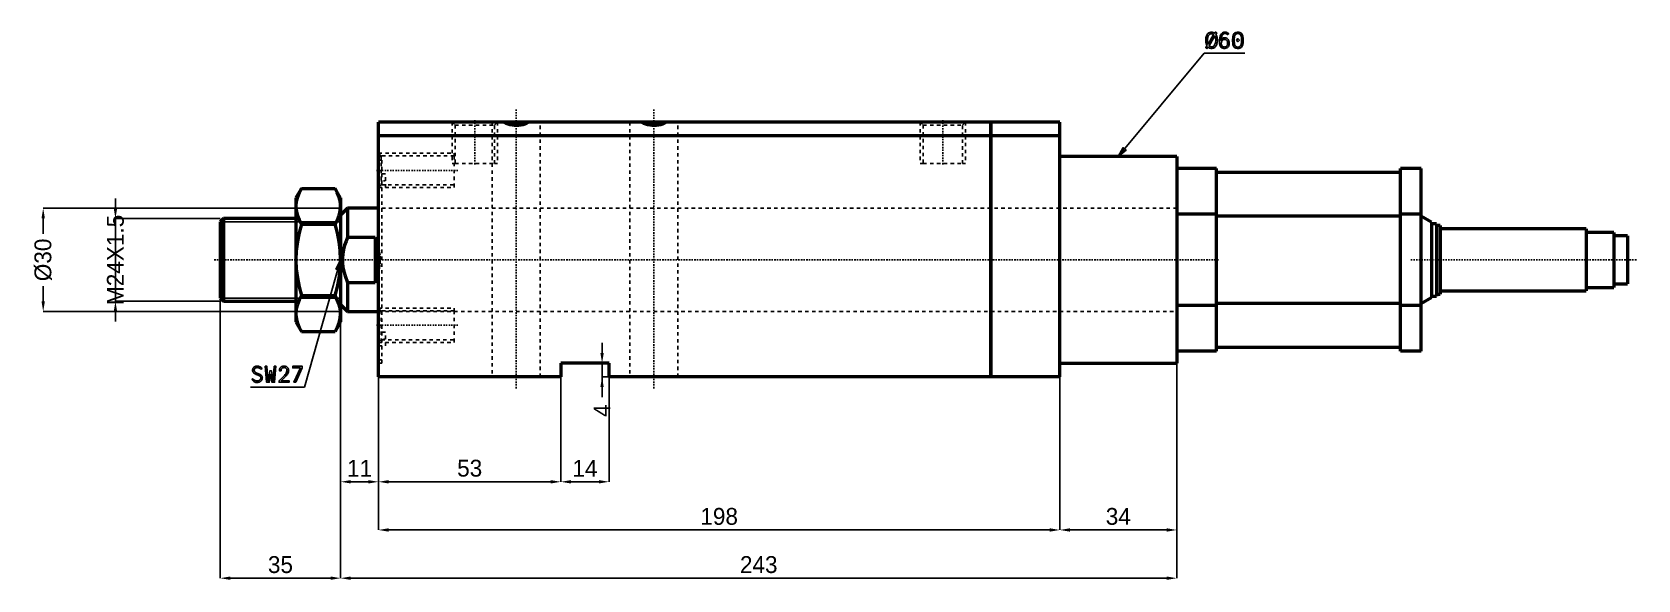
# Model space of a CAD drawing. Header units: millimetres. Extents: x -88 to 616, y -548 to 65.
# Drawn here: x 149.1 to 615.8, y -93.6 to 65.5 of the extents above; entities that cross this region are included whole.
import ezdxf

# ---------------------------------------------------------------- set-up
doc = ezdxf.new("R2010")
doc.units = ezdxf.units.MM
doc.linetypes.add('Center', pattern=[1.5, 0.45, -0.5, 0.05, -0.5])
doc.linetypes.add('Dashed', pattern=[2, 1, -1])
for name, color, linetype, lineweight in [('2d ConnectionPoints', 7, 'Continuous', 50), ('AM_0', 7, 'Continuous', 50), ('AM_5', 3, 'Continuous', 25), ('AM_7', 7, 'Center', 25), ('AM_9', 6, 'Dashed', 25)]:
    doc.layers.add(name, color=color, linetype=linetype, lineweight=lineweight)
doc.dimstyles.new('ISO-25', dxfattribs={"dimtxt": 2.5, "dimasz": 2.5, "dimexe": 1.25, "dimexo": 0.625, "dimtad": 1, "dimtxsty": 'Standard', "dimcen": 2.5, "dimadec": 0, "dimazin": 0, "dimtfac": 1, "dimtmove": 0, "dimatfit": 3, "dimfxl": 0, "dimarcsym": 0})

# ---------------------------------------------------------------- blocks, each defined once
blk = doc.blocks.new('1_JELS_A_70_EX_LA_50_100__L1rod_0_in_JELS_A_70_EX_LA_50_100__L1_2')
at = {"layer": 'AM_0'}
for p, q in [((243.5, 26.56), (232, 26.56)), ((243.5, -26.56), (243.5, 26.56)), ((297, 25.4), (243.5, 25.4)), ((297, -26.56), (297, 26.56)), ((303, 26.56), (297, 26.56)), ((303, -26.56), (303, 26.56)), ((-22.39, 20.78), (-24, 18)), ((-22.39, 20.78), (-12.61, 20.78)), ((-11, 18), (-12.61, 20.78)), ((-24, 18), (-24, -18)), ((-11, 18), (-11, -18)), ((-9, 15), (-11, 13)), ((0, 15), (-9, 15)), ((-9, 15), (-9, 6.54)), ((-45.08, 12), (-46, 11.08)), ((-46, 11.08), (-46, -11.08)), ((-24, 12), (-45.08, 12)), ((-45.08, 12), (-45.08, -12)), ((-22.39, 10.39), (-12.61, 10.39)), ((243.5, 13.28), (232, 13.28)), ((297, 12.7), (243.5, 12.7)), ((303, 13.28), (297, 13.28)), ((306, 10.97), (303, 12.7)), ((306, 10.97), (306, -10.97)), ((307.5, 10.5), (306, 10.5)), ((307.5, 10.5), (307.5, -10.5)), ((308.5, 10), (307.5, 10)), ((308.5, 10), (308.5, -10)), ((-1, 6.54), (-9, 6.54)), ((-1, 6.54), (-1, -6.54)), ((351, 9), (308.5, 9)), ((351, 9), (351, -9)), ((359, 8), (351, 8)), ((359, 8), (359, -8)), ((363, 7), (359, 7)), ((363, 7), (363, -7)), ((-9, -6.54), (-1, -6.54)), ((-9, -6.54), (-9, -15)), ((308.5, -9), (351, -9)), ((351, -8), (359, -8)), ((359, -7), (363, -7)), ((-46, -11.08), (-45.08, -12)), ((-45.08, -12), (-24, -12)), ((-22.39, -10.39), (-12.61, -10.39)), ((-11, -13), (-9, -15)), ((243.5, -13.28), (232, -13.28)), ((297, -12.7), (243.5, -12.7)), ((303, -13.28), (297, -13.28)), ((303, -12.7), (306, -10.97)), ((306, -10.5), (307.5, -10.5)), ((307.5, -10), (308.5, -10)), ((-24, -18), (-22.39, -20.78)), ((-12.61, -20.78), (-11, -18)), ((-9, -15), (0, -15)), ((-22.39, -20.78), (-12.61, -20.78)), ((243.5, -26.56), (232, -26.56)), ((297, -25.4), (243.5, -25.4)), ((303, -26.56), (297, -26.56))]:
    blk.add_line(p, q, dxfattribs=at)
for points in [[(-22.39, 20.78), (-23.05, 19.52), (-23.56, 18.24), (-23.89, 16.92), (-24, 15.59)], [(-11, 15.59), (-11.01, 15.96), (-11.16, 17.17), (-11.49, 18.38), (-11.98, 19.59), (-12.61, 20.78)], [(-24, 15.59), (-23.99, 15.22), (-23.84, 14.01), (-23.51, 12.8), (-23.02, 11.59), (-22.39, 10.39)], [(-12.61, 10.39), (-11.95, 11.66), (-11.44, 12.94), (-11.11, 14.26), (-11, 15.59)], [(-22.39, 10.39), (-23.05, 7.86), (-23.56, 5.3), (-23.89, 2.66), (-24, 0)], [(-11, 0), (-11, 0.12), (-11.12, 2.7), (-11.43, 5.26), (-11.94, 7.84), (-12.61, 10.39)], [(-9, 6.54), (-9.44, 5.45), (-9.85, 4.25), (-10.17, 3.02), (-10.39, 1.74), (-10.49, 0.45), (-10.47, -0.82), (-10.34, -2.08), (-10.09, -3.36), (-9.73, -4.63), (-9, -6.54)], [(0, 3.84), (-0.39, 5.09), (-0.89, 6.3), (-1, 6.54)], [(-24, 0), (-24, -0.12), (-23.88, -2.7), (-23.57, -5.26), (-23.06, -7.84), (-22.39, -10.39)], [(-12.61, -10.39), (-11.95, -7.86), (-11.44, -5.3), (-11.11, -2.66), (-11, 0)], [(-1, -6.54), (-0.48, -5.34), (-0.07, -4.09), (0, -3.84)], [(-22.39, -10.39), (-23.05, -11.66), (-23.56, -12.94), (-23.89, -14.26), (-24, -15.59)], [(-11, -15.59), (-11.01, -15.22), (-11.16, -14.01), (-11.49, -12.8), (-11.98, -11.59), (-12.61, -10.39)], [(-24, -15.59), (-23.99, -15.96), (-23.84, -17.17), (-23.51, -18.38), (-23.02, -19.59), (-22.39, -20.78)], [(-12.61, -20.78), (-11.95, -19.52), (-11.44, -18.24), (-11.11, -16.92), (-11, -15.59)]]:
    blk.add_lwpolyline(points, dxfattribs=at)
at = {"layer": 'AM_5'}
for p, q in [((-46, 11.08), (-11, 11.08)), ((-11, 12), (-11, 11.08)), ((-46, -11.08), (-11, -11.08)), ((-11, -12), (-11, -11.08))]:
    blk.add_line(p, q, dxfattribs=at)
at = {"layer": 'AM_7'}
for p, q in [((-47.75, 0), (244.15, 0)), ((300, 0), (366, 0))]:
    blk.add_line(p, q, dxfattribs=at)
at = {"layer": 'AM_9'}
for p, q in [((232, 15), (0, 15)), ((0, -15), (232, -15))]:
    blk.add_line(p, q, dxfattribs=at)
blk.add_lwpolyline([(0, -3.84), (0.28, -2.56), (0.45, -1.26), (0.5, 0.04), (0.44, 1.35), (0.26, 2.65), (0, 3.84)], dxfattribs=at)
blk = doc.blocks.new('2_JELS_A_70_EX_LA_50_100__L1body_0_in_JELS_A_70_EX_LA_50_100__L1_2')
at = {"layer": 'AM_0'}
for p, q in [((0, -34), (0, 40)), ((178, 40), (0, 40)), ((178, -34), (178, 40)), ((178.05, -34), (178.05, 40)), ((198, 40), (178.05, 40)), ((198, -34), (198, 40)), ((198, 36), (0, 36)), ((232, 30), (198, 30)), ((232, 30), (232, -30)), ((67, -30), (53, -30)), ((53, -30), (53, -34)), ((67, -34), (67, -30)), ((178.05, -30), (178, -30)), ((198, -30), (232, -30)), ((53, -34), (0, -34)), ((178, -34), (67, -34)), ((198, -34), (178.05, -34))]:
    blk.add_line(p, q, dxfattribs=at)
for points in [[(43.61, 40), (43.07, 39.71), (42.51, 39.47), (41.93, 39.27), (41.34, 39.13), (40.73, 39.04), (40.12, 39), (39.51, 39.02), (38.91, 39.09), (38.31, 39.21), (37.72, 39.38), (37.15, 39.61), (36.61, 39.88), (36.39, 40)], [(83.61, 40), (83.07, 39.71), (82.51, 39.47), (81.93, 39.27), (81.34, 39.13), (80.73, 39.04), (80.12, 39), (79.51, 39.02), (78.91, 39.09), (78.31, 39.21), (77.72, 39.38), (77.15, 39.61), (76.61, 39.88), (76.39, 40)]]:
    blk.add_lwpolyline(points, dxfattribs=at)
at = {"layer": 'AM_5', "linetype": 'Dashed'}
for p, q in [((21.42, 40), (21.42, 28)), ((34.58, 40), (34.58, 28)), ((157.42, 40), (157.42, 28)), ((170.58, 40), (170.58, 28)), ((0, 31), (22, 31)), ((22.28, 28), (21.42, 28)), ((22, 30.19), (22, 31)), ((33.72, 28), (34.58, 28)), ((158.28, 28), (157.42, 28)), ((169.72, 28), (170.58, 28)), ((0, 21), (22, 21)), ((22, 21.81), (22, 21)), ((0, -14), (22, -14)), ((22, -14.81), (22, -14)), ((22, -23.19), (22, -24)), ((0, -24), (22, -24))]:
    blk.add_line(p, q, dxfattribs=at)
at = {"layer": 'AM_7'}
for p, q in [((40, 43.7), (40, -37.7)), ((80, 43.7), (80, -37.7)), ((28, 40.6), (28, 27.4)), ((164, 40.6), (164, 27.4)), ((23.1, 26), (-1.1, 26)), ((-0.1, 23), (2.1, 23)), ((23.1, -19), (-1.1, -19)), ((-0.1, -23), (2.1, -23))]:
    blk.add_line(p, q, dxfattribs=at)
at = {"layer": 'AM_9'}
for p, q in [((21.42, 40), (22.28, 39.14)), ((22.28, 39.14), (22.28, 28)), ((22.28, 39.14), (33.72, 39.14)), ((33, 40), (33, -34)), ((33.72, 39.14), (34.58, 40)), ((33.72, 28), (33.72, 39.14)), ((47, -34), (47, 40)), ((73, 40), (73, -34)), ((87, -34), (87, 40)), ((157.42, 40), (158.28, 39.14)), ((158.28, 39.14), (158.28, 28)), ((158.28, 39.14), (169.72, 39.14)), ((169.72, 39.14), (170.58, 40)), ((169.72, 28), (169.72, 39.14)), ((0.81, 30.19), (0, 31)), ((1, 30), (0, 30)), ((1, 29), (0, 29)), ((22, 30.19), (0.81, 30.19)), ((0.81, 30.19), (0.81, 21.81)), ((1, -30), (1, 30)), ((22, 30.19), (22, 21.81)), ((22.28, 28), (33.72, 28)), ((158.28, 28), (169.72, 28)), ((2, 25), (0, 25)), ((2, 21), (2, 25)), ((0, 21), (0.81, 21.81)), ((0, 21), (2, 21)), ((0.81, 21.81), (22, 21.81)), ((232, 15), (0, 15)), ((0.81, -14.81), (0, -14)), ((0, -15), (232, -15)), ((22, -14.81), (0.81, -14.81)), ((0.81, -14.81), (0.81, -23.19)), ((22, -14.81), (22, -23.19)), ((2, -21), (0, -21)), ((0, -24), (0.81, -23.19)), ((0.81, -23.19), (22, -23.19)), ((2, -25), (2, -21)), ((0, -25), (2, -25)), ((0, -29), (1, -29)), ((0, -30), (1, -30))]:
    blk.add_line(p, q, dxfattribs=at)
blk = doc.blocks.new('*D37')
at = {"layer": 'AM_5', "color": 0, "lineweight": -2}
for p, q in [((302.77, -34.69), (302.77, -65.14)), ((316.77, -34.69), (316.77, -65.14)), ((305.71, -65.14), (313.83, -65.14))]:
    blk.add_line(p, q, dxfattribs=at)
at = {"layer": 'AM_5', "color": 0}
for points in [[(305.71, -64.65), (305.71, -65.63), (302.77, -65.14)], [(313.83, -65.63), (313.83, -64.65), (316.77, -65.14)]]:
    blk.add_solid(points, dxfattribs=at)
at = {"layer": 'Defpoints', "color": 0}
for p in [(302.77, -34.69), (316.77, -34.69), (316.77, -65.14)]:
    blk.add_point(p, dxfattribs=at)
at = {"layer": 'AM_5', "color": 0, "insert": (309.77, -61.22), "char_height": 4.9, "attachment_point": 5}
blk.add_mtext('14', dxfattribs=at)
blk = doc.blocks.new('*D38')
at = {"layer": 'AM_5', "color": 0, "lineweight": -2}
for p, q in [((249.77, -0.69), (249.77, -79.14)), ((447.77, -0.69), (447.77, -79.14)), ((444.83, -79.14), (252.71, -79.14))]:
    blk.add_line(p, q, dxfattribs=at)
at = {"layer": 'AM_5', "color": 0}
for points in [[(252.71, -78.65), (252.71, -79.63), (249.77, -79.14)], [(444.83, -79.63), (444.83, -78.65), (447.77, -79.14)]]:
    blk.add_solid(points, dxfattribs=at)
at = {"layer": 'Defpoints', "color": 0}
for p in [(249.77, -0.69), (447.77, -0.69), (249.77, -79.14)]:
    blk.add_point(p, dxfattribs=at)
at = {"layer": 'AM_5', "color": 0, "insert": (348.77, -75.22), "char_height": 4.9, "attachment_point": 5}
blk.add_mtext('198', dxfattribs=at)
blk = doc.blocks.new('*D39')
at = {"layer": 'AM_5', "color": 0, "lineweight": -2}
for p, q in [((447.77, -0.69), (447.77, -79.14)), ((481.77, -0.69), (481.77, -79.14)), ((450.71, -79.14), (478.83, -79.14))]:
    blk.add_line(p, q, dxfattribs=at)
at = {"layer": 'AM_5', "color": 0}
for points in [[(450.71, -78.65), (450.71, -79.63), (447.77, -79.14)], [(478.83, -79.63), (478.83, -78.65), (481.77, -79.14)]]:
    blk.add_solid(points, dxfattribs=at)
at = {"layer": 'Defpoints', "color": 0}
for p in [(447.77, -0.69), (481.77, -0.69), (481.77, -79.14)]:
    blk.add_point(p, dxfattribs=at)
at = {"layer": 'AM_5', "color": 0, "insert": (464.77, -75.22), "char_height": 4.9, "attachment_point": 5}
blk.add_mtext('34', dxfattribs=at)
blk = doc.blocks.new('*D40')
at = {"layer": 'AM_5', "color": 0, "lineweight": -2}
for p, q in [((314.74, -27.75), (314.74, -24.81)), ((316.77, -30.69), (314.74, -30.69)), ((314.74, -30.69), (314.74, -34.69)), ((316.77, -34.69), (314.74, -34.69)), ((314.74, -34.69), (314.74, -40.57))]:
    blk.add_line(p, q, dxfattribs=at)
at = {"layer": 'AM_5', "color": 0}
for points in [[(314.25, -27.75), (315.23, -27.75), (314.74, -30.69)], [(315.23, -37.63), (314.25, -37.63), (314.74, -34.69)]]:
    blk.add_solid(points, dxfattribs=at)
at = {"layer": 'Defpoints', "color": 0}
for p in [(316.77, -30.69), (314.74, -34.69), (316.77, -34.69)]:
    blk.add_point(p, dxfattribs=at)
at = {"layer": 'AM_5', "color": 0, "insert": (314.74, -44.49), "char_height": 4.9, "attachment_point": 5, "rotation": 90}
blk.add_mtext('4', dxfattribs=at)
blk = doc.blocks.new('*D41')
at = {"layer": 'AM_5', "color": 0, "lineweight": -2}
for p, q in [((249.77, -0.69), (249.77, -65.14)), ((302.77, -34.69), (302.77, -65.14)), ((252.71, -65.14), (299.83, -65.14))]:
    blk.add_line(p, q, dxfattribs=at)
at = {"layer": 'AM_5', "color": 0}
for points in [[(252.71, -64.65), (252.71, -65.63), (249.77, -65.14)], [(299.83, -65.63), (299.83, -64.65), (302.77, -65.14)]]:
    blk.add_solid(points, dxfattribs=at)
at = {"layer": 'Defpoints', "color": 0}
for p in [(249.77, -0.69), (302.77, -34.69), (302.77, -65.14)]:
    blk.add_point(p, dxfattribs=at)
at = {"layer": 'AM_5', "color": 0, "insert": (276.27, -61.22), "char_height": 4.9, "attachment_point": 5}
blk.add_mtext('53', dxfattribs=at)
blk = doc.blocks.new('*D42')
at = {"layer": 'AM_5', "color": 0, "lineweight": -2}
for p, q in [((238.77, -0.69), (238.77, -65.14)), ((249.77, -34.69), (249.77, -65.14)), ((241.71, -65.14), (246.83, -65.14))]:
    blk.add_line(p, q, dxfattribs=at)
at = {"layer": 'AM_5', "color": 0}
for points in [[(241.71, -64.65), (241.71, -65.63), (238.77, -65.14)], [(246.83, -65.63), (246.83, -64.65), (249.77, -65.14)]]:
    blk.add_solid(points, dxfattribs=at)
at = {"layer": 'Defpoints', "color": 0}
for p in [(238.77, -0.69), (249.77, -34.69), (249.77, -65.14)]:
    blk.add_point(p, dxfattribs=at)
at = {"layer": 'AM_5', "color": 0, "insert": (244.27, -61.22), "char_height": 4.9, "attachment_point": 5}
blk.add_mtext('11', dxfattribs=at)
blk = doc.blocks.new('*D43')
at = {"layer": 'AM_5', "color": 0, "lineweight": -2}
for p, q in [((238.77, -0.69), (238.77, -93.14)), ((203.77, -12.69), (203.77, -93.14)), ((206.71, -93.14), (235.83, -93.14))]:
    blk.add_line(p, q, dxfattribs=at)
at = {"layer": 'AM_5', "color": 0}
for points in [[(206.71, -92.65), (206.71, -93.63), (203.77, -93.14)], [(235.83, -93.63), (235.83, -92.65), (238.77, -93.14)]]:
    blk.add_solid(points, dxfattribs=at)
at = {"layer": 'Defpoints', "color": 0}
for p in [(238.77, -0.69), (203.77, -12.69), (238.77, -93.14)]:
    blk.add_point(p, dxfattribs=at)
at = {"layer": 'AM_5', "color": 0, "insert": (221.27, -89.22), "char_height": 4.9, "attachment_point": 5}
blk.add_mtext('35', dxfattribs=at)
blk = doc.blocks.new('*D44')
at = {"layer": 'AM_5', "color": 0, "lineweight": -2}
for p, q in [((238.77, -0.69), (238.77, -93.14)), ((481.77, -0.69), (481.77, -93.14)), ((241.71, -93.14), (478.83, -93.14))]:
    blk.add_line(p, q, dxfattribs=at)
at = {"layer": 'AM_5', "color": 0}
for points in [[(241.71, -92.65), (241.71, -93.63), (238.77, -93.14)], [(478.83, -93.63), (478.83, -92.65), (481.77, -93.14)]]:
    blk.add_solid(points, dxfattribs=at)
at = {"layer": 'Defpoints', "color": 0}
for p in [(238.77, -0.69), (481.77, -0.69), (481.77, -93.14)]:
    blk.add_point(p, dxfattribs=at)
at = {"layer": 'AM_5', "color": 0, "insert": (360.27, -89.22), "char_height": 4.9, "attachment_point": 5}
blk.add_mtext('243', dxfattribs=at)
blk = doc.blocks.new('*D45')
at = {"layer": 'AM_5', "color": 0, "lineweight": -2}
for p, q in [((173.32, 14.25), (173.32, 17.19)), ((203.77, 11.31), (173.32, 11.31)), ((173.32, 11.31), (173.32, -12.69)), ((203.77, -12.69), (173.32, -12.69)), ((173.32, -15.63), (173.32, -18.57))]:
    blk.add_line(p, q, dxfattribs=at)
at = {"layer": 'AM_5', "color": 0}
for points in [[(172.83, 14.25), (173.81, 14.25), (173.32, 11.31)], [(173.81, -15.63), (172.83, -15.63), (173.32, -12.69)]]:
    blk.add_solid(points, dxfattribs=at)
at = {"layer": 'Defpoints', "color": 0}
for p in [(203.77, 11.31), (173.32, -12.69), (203.77, -12.69)]:
    blk.add_point(p, dxfattribs=at)
at = {"layer": 'AM_5', "color": 0, "insert": (173.32, -0.69), "char_height": 4.9, "attachment_point": 5, "rotation": 90}
blk.add_mtext('M24X1.5', dxfattribs=at)
blk = doc.blocks.new('*D46')
at = {"layer": 'AM_5', "color": 0, "lineweight": -2}
for p, q in [((238.77, 14.31), (152.32, 14.31)), ((152.32, 11.37), (152.32, 6.91)), ((152.32, -12.75), (152.32, -8.28)), ((238.77, -15.69), (152.32, -15.69))]:
    blk.add_line(p, q, dxfattribs=at)
at = {"layer": 'AM_5', "color": 0}
for points in [[(152.81, 11.37), (151.83, 11.37), (152.32, 14.31)], [(151.83, -12.75), (152.81, -12.75), (152.32, -15.69)]]:
    blk.add_solid(points, dxfattribs=at)
at = {"layer": 'Defpoints', "color": 0}
for p in [(238.77, 14.31), (152.32, -15.69), (238.77, -15.69)]:
    blk.add_point(p, dxfattribs=at)
at = {"layer": 'AM_5', "color": 0, "insert": (152.32, -0.69), "char_height": 4.9, "attachment_point": 5, "rotation": 90}
blk.add_mtext('Ø30', dxfattribs=at)

msp = doc.modelspace()

# ---------------------------------------------------------------- linework, layer by layer
at = {"layer": '2d ConnectionPoints'}
msp.add_point((249.768, -0.686), dxfattribs=at)
at = {"layer": 'AM_5'}
for p, q in [((489.768, 59.314), (464.768, 29.314)), ((501.528, 59.314), (489.768, 59.314)), ((228.268, -37.686), (238.768, -0.686)), ((212.588, -37.686), (228.268, -37.686))]:
    msp.add_line(p, q, dxfattribs=at)
for points in [[(490.526, 61.542), (490.526, 61.542), (490.46, 61.674), (490.373, 61.885), (490.373, 61.885), (490.302, 62.112), (490.264, 62.272), (490.264, 62.272), (490.232, 62.438), (490.198, 62.693), (490.198, 62.693), (490.18, 62.957), (490.176, 63.137), (490.176, 63.137), (490.184, 63.409), (490.226, 63.792), (490.226, 63.792), (490.304, 64.143), (490.377, 64.36), (490.377, 64.36), (490.464, 64.561), (490.622, 64.827), (490.622, 64.827), (490.813, 65.05), (490.958, 65.176), (490.958, 65.176), (491.116, 65.28), (491.376, 65.393), (491.376, 65.393), (491.662, 65.454), (491.867, 65.465), (491.867, 65.465), (492.077, 65.453), (492.37, 65.389), (492.37, 65.389), (492.637, 65.27), (492.8, 65.16), (492.976, 65.469), (493.396, 65.227), (493.144, 64.787), (493.144, 64.787), (493.223, 64.66), (493.326, 64.452), (493.326, 64.452), (493.411, 64.223), (493.458, 64.059), (493.458, 64.059), (493.497, 63.887), (493.538, 63.616), (493.538, 63.616), (493.561, 63.33), (493.565, 63.131), (493.565, 63.131), (493.557, 62.868), (493.518, 62.492), (493.518, 62.492), (493.446, 62.138), (493.379, 61.914), (493.379, 61.914), (493.296, 61.704), (493.144, 61.422), (493.144, 61.422), (492.956, 61.179), (492.812, 61.04), (492.812, 61.04), (492.652, 60.922), (492.387, 60.795), (492.387, 60.795), (492.09, 60.726), (491.874, 60.713), (491.874, 60.713), (491.634, 60.73), (491.305, 60.817), (491.305, 60.817), (491.011, 60.978), (490.835, 61.127), (490.584, 60.694), (490.176, 60.924), (490.526, 61.542)], [(495.615, 60.745), (495.615, 60.745), (495.4, 60.755), (495.112, 60.808), (495.112, 60.808), (494.869, 60.905), (494.731, 60.995), (494.731, 60.995), (494.611, 61.103), (494.46, 61.291), (494.46, 61.291), (494.345, 61.512), (494.287, 61.677), (494.287, 61.677), (494.242, 61.857), (494.194, 62.153), (494.194, 62.153), (494.168, 62.483), (494.163, 62.72), (494.163, 62.72), (494.178, 63.208), (494.259, 63.857), (494.259, 63.857), (494.409, 64.408), (494.547, 64.72), (494.547, 64.72), (494.718, 64.982), (495.041, 65.265), (495.041, 65.265), (495.443, 65.417), (495.755, 65.446), (495.755, 65.446), (495.906, 65.442), (496.111, 65.418), (496.111, 65.418), (496.294, 65.375), (496.402, 65.335), (496.402, 65.335), (496.502, 65.287), (496.643, 65.205), (496.643, 65.205), (496.772, 65.11), (496.851, 65.039), (496.501, 64.752), (496.501, 64.752), (496.455, 64.805), (496.375, 64.875), (496.375, 64.875), (496.279, 64.935), (496.206, 64.97), (496.206, 64.97), (496.127, 64.999), (495.999, 65.031), (495.999, 65.031), (495.857, 65.048), (495.755, 65.051), (495.755, 65.051), (495.595, 65.039), (495.381, 64.973), (495.381, 64.973), (495.2, 64.852), (495.098, 64.739), (495.098, 64.739), (495.009, 64.61), (494.897, 64.401), (494.897, 64.401), (494.813, 64.174), (494.771, 64.012), (494.771, 64.012), (494.738, 63.842), (494.696, 63.575), (494.696, 63.575), (494.663, 63.292), (494.647, 63.096), (494.647, 63.096), (494.718, 63.233), (494.839, 63.412), (494.839, 63.412), (494.975, 63.561), (495.075, 63.642), (495.075, 63.642), (495.183, 63.709), (495.356, 63.782), (495.356, 63.782), (495.545, 63.821), (495.679, 63.828), (495.679, 63.828), (495.837, 63.82), (496.06, 63.773), (496.06, 63.773), (496.265, 63.687), (496.392, 63.607), (496.392, 63.607), (496.51, 63.513), (496.666, 63.349), (496.666, 63.349), (496.796, 63.16), (496.869, 63.019), (496.869, 63.019), (496.929, 62.871), (496.994, 62.64), (496.994, 62.64), (497.029, 62.401), (497.036, 62.236), (497.036, 62.236), (497.028, 62.064), (496.99, 61.821), (496.99, 61.821), (496.919, 61.597), (496.853, 61.457), (496.853, 61.457), (496.774, 61.328), (496.634, 61.156), (496.634, 61.156), (496.469, 61.012), (496.345, 60.932), (496.345, 60.932), (496.212, 60.865), (496, 60.792), (496, 60.792), (495.774, 60.753), (495.615, 60.745)], [(499.516, 60.72), (499.516, 60.72), (499.276, 60.732), (498.96, 60.793), (498.96, 60.793), (498.697, 60.907), (498.551, 61.013), (498.551, 61.013), (498.426, 61.139), (498.271, 61.36), (498.271, 61.36), (498.156, 61.621), (498.1, 61.817), (498.1, 61.817), (498.059, 62.032), (498.013, 62.396), (498.013, 62.396), (497.989, 62.807), (497.984, 63.109), (497.984, 63.109), (497.989, 63.403), (498.014, 63.806), (498.014, 63.806), (498.06, 64.163), (498.102, 64.376), (498.102, 64.376), (498.158, 64.57), (498.274, 64.829), (498.274, 64.829), (498.43, 65.049), (498.556, 65.174), (498.556, 65.174), (498.702, 65.279), (498.964, 65.393), (498.964, 65.393), (499.278, 65.454), (499.516, 65.465), (499.516, 65.465), (499.755, 65.454), (500.071, 65.393), (500.071, 65.393), (500.334, 65.279), (500.48, 65.174), (500.48, 65.174), (500.605, 65.049), (500.762, 64.829), (500.762, 64.829), (500.879, 64.571), (500.935, 64.378), (500.935, 64.378), (500.978, 64.165), (501.025, 63.808), (501.025, 63.808), (501.05, 63.404), (501.055, 63.109), (501.055, 63.109), (501.05, 62.812), (501.023, 62.404), (501.023, 62.404), (500.975, 62.041), (500.93, 61.825), (500.93, 61.825), (500.872, 61.627), (500.753, 61.364), (500.753, 61.364), (500.595, 61.141), (500.468, 61.014), (500.468, 61.014), (500.322, 60.908), (500.062, 60.793), (500.062, 60.793), (499.751, 60.732), (499.516, 60.72)], [(490.654, 63.089), (490.654, 63.089), (490.661, 62.855), (490.702, 62.522), (490.702, 62.522), (490.776, 62.211), (490.845, 62.016), (492.45, 64.79), (492.45, 64.79), (492.343, 64.868), (492.175, 64.953), (492.175, 64.953), (491.999, 64.998), (491.877, 65.007), (491.877, 65.007), (491.748, 64.997), (491.561, 64.946), (491.561, 64.946), (491.383, 64.852), (491.268, 64.765), (491.268, 64.765), (491.161, 64.66), (491.016, 64.474), (491.016, 64.474), (490.892, 64.252), (490.821, 64.085), (490.821, 64.085), (490.761, 63.905), (490.696, 63.617), (490.696, 63.617), (490.66, 63.308), (490.654, 63.089)], [(491.851, 61.172), (491.851, 61.172), (491.991, 61.182), (492.189, 61.237), (492.189, 61.237), (492.374, 61.338), (492.49, 61.432), (492.49, 61.432), (492.598, 61.543), (492.741, 61.737), (492.741, 61.737), (492.861, 61.964), (492.929, 62.134), (492.929, 62.134), (492.986, 62.314), (493.048, 62.598), (493.048, 62.598), (493.081, 62.897), (493.087, 63.105), (493.087, 63.105), (493.084, 63.251), (493.068, 63.463), (493.068, 63.463), (493.038, 63.666), (493.011, 63.797), (493.011, 63.797), (492.978, 63.922), (492.918, 64.1), (492.918, 64.1), (492.848, 64.264), (492.794, 64.367), (491.141, 61.516), (491.141, 61.516), (491.266, 61.392), (491.47, 61.258), (491.47, 61.258), (491.692, 61.186), (491.851, 61.172)], [(495.622, 61.147), (495.622, 61.147), (495.737, 61.152), (495.895, 61.182), (495.895, 61.182), (496.037, 61.236), (496.123, 61.287), (496.123, 61.287), (496.201, 61.347), (496.304, 61.454), (496.304, 61.454), (496.388, 61.581), (496.434, 61.677), (496.434, 61.677), (496.472, 61.78), (496.513, 61.946), (496.513, 61.946), (496.535, 62.127), (496.539, 62.255), (496.539, 62.255), (496.535, 62.375), (496.514, 62.546), (496.514, 62.546), (496.476, 62.705), (496.44, 62.806), (496.44, 62.806), (496.397, 62.9), (496.317, 63.026), (496.317, 63.026), (496.219, 63.133), (496.144, 63.195), (496.144, 63.195), (496.061, 63.246), (495.924, 63.302), (495.924, 63.302), (495.771, 63.332), (495.66, 63.338), (495.66, 63.338), (495.545, 63.332), (495.383, 63.3), (495.383, 63.3), (495.236, 63.24), (495.145, 63.185), (495.145, 63.185), (495.062, 63.119), (494.952, 63.005), (494.952, 63.005), (494.861, 62.87), (494.809, 62.769), (494.809, 62.769), (494.767, 62.662), (494.721, 62.49), (494.721, 62.49), (494.696, 62.307), (494.692, 62.179), (494.692, 62.179), (494.696, 62.061), (494.719, 61.895), (494.719, 61.895), (494.761, 61.741), (494.8, 61.645), (494.8, 61.645), (494.847, 61.555), (494.933, 61.436), (494.933, 61.436), (495.037, 61.336), (495.117, 61.279), (495.117, 61.279), (495.204, 61.231), (495.347, 61.18), (495.347, 61.18), (495.507, 61.152), (495.622, 61.147)], [(499.516, 61.14), (499.516, 61.14), (499.684, 61.15), (499.905, 61.204), (499.905, 61.204), (500.09, 61.303), (500.193, 61.395), (500.193, 61.395), (500.282, 61.504), (500.391, 61.692), (500.391, 61.692), (500.473, 61.911), (500.511, 62.073), (500.511, 62.073), (500.541, 62.25), (500.572, 62.544), (500.572, 62.544), (500.589, 62.871), (500.593, 63.109), (500.593, 63.109), (500.59, 63.36), (500.575, 63.699), (500.575, 63.699), (500.547, 63.993), (500.521, 64.164), (500.521, 64.164), (500.486, 64.319), (500.409, 64.525), (500.409, 64.525), (500.302, 64.702), (500.215, 64.803), (500.215, 64.803), (500.112, 64.888), (499.923, 64.98), (499.923, 64.98), (499.693, 65.029), (499.516, 65.039), (499.516, 65.039), (499.341, 65.029), (499.112, 64.98), (499.112, 64.98), (498.924, 64.888), (498.822, 64.803), (498.822, 64.803), (498.735, 64.702), (498.63, 64.525), (498.63, 64.525), (498.553, 64.319), (498.518, 64.164), (498.518, 64.164), (498.492, 63.993), (498.464, 63.699), (498.464, 63.699), (498.449, 63.36), (498.446, 63.109), (498.446, 63.109), (498.449, 62.869), (498.466, 62.54), (498.466, 62.54), (498.496, 62.246), (498.524, 62.07), (498.524, 62.07), (498.562, 61.909), (498.641, 61.691), (498.641, 61.691), (498.75, 61.504), (498.838, 61.395), (498.838, 61.395), (498.94, 61.303), (499.125, 61.204), (499.125, 61.204), (499.347, 61.15), (499.516, 61.14)], [(499.089, 63.109), (499.516, 63.586), (499.943, 63.109), (499.516, 62.675), (499.089, 63.109)], [(464.768, 29.314), (466.199, 31.949), (467.102, 31.196), (464.768, 29.314)], [(238.768, -0.686), (238.531, -3.675), (237.4, -3.354), (238.768, -0.686)], [(213.264, -35.194), (213.264, -35.194), (213.382, -35.318), (213.56, -35.48), (213.56, -35.48), (213.738, -35.613), (213.856, -35.686), (213.856, -35.686), (213.976, -35.746), (214.16, -35.812), (214.16, -35.812), (214.35, -35.847), (214.48, -35.853), (214.48, -35.853), (214.585, -35.849), (214.741, -35.828), (214.741, -35.828), (214.894, -35.787), (214.995, -35.75), (214.995, -35.75), (215.091, -35.705), (215.222, -35.624), (215.222, -35.624), (215.337, -35.526), (215.404, -35.452), (215.404, -35.452), (215.461, -35.372), (215.523, -35.241), (215.523, -35.241), (215.557, -35.098), (215.563, -34.997), (215.563, -34.997), (215.557, -34.898), (215.525, -34.762), (215.525, -34.762), (215.466, -34.64), (215.412, -34.567), (215.412, -34.567), (215.349, -34.499), (215.244, -34.408), (215.244, -34.408), (215.128, -34.329), (215.044, -34.283), (215.044, -34.283), (214.952, -34.239), (214.793, -34.169), (214.793, -34.169), (214.61, -34.096), (214.474, -34.044), (214.219, -33.949), (214.219, -33.949), (214.105, -33.901), (213.946, -33.828), (213.946, -33.828), (213.801, -33.752), (213.713, -33.7), (213.713, -33.7), (213.63, -33.644), (213.514, -33.543), (213.514, -33.543), (213.409, -33.423), (213.345, -33.332), (213.345, -33.332), (213.289, -33.233), (213.229, -33.065), (213.229, -33.065), (213.197, -32.876), (213.19, -32.738), (213.19, -32.738), (213.197, -32.604), (213.229, -32.413), (213.229, -32.413), (213.289, -32.235), (213.345, -32.124), (213.345, -32.124), (213.413, -32.02), (213.536, -31.882), (213.536, -31.882), (213.687, -31.765), (213.802, -31.699), (213.802, -31.699), (213.928, -31.643), (214.135, -31.583), (214.135, -31.583), (214.363, -31.55), (214.528, -31.544), (214.528, -31.544), (214.65, -31.547), (214.822, -31.564), (214.822, -31.564), (214.981, -31.594), (215.079, -31.622), (215.079, -31.622), (215.173, -31.656), (215.305, -31.714), (215.305, -31.714), (215.429, -31.784), (215.506, -31.836), (215.506, -31.836), (215.582, -31.893), (215.702, -31.992), (215.702, -31.992), (215.827, -32.106), (215.913, -32.191), (215.592, -32.474), (215.592, -32.474), (215.5, -32.377), (215.352, -32.252), (215.352, -32.252), (215.191, -32.149), (215.077, -32.094), (215.077, -32.094), (214.961, -32.048), (214.788, -31.999), (214.788, -31.999), (214.616, -31.973), (214.503, -31.968), (214.503, -31.968), (214.407, -31.972), (214.272, -31.992), (214.272, -31.992), (214.147, -32.03), (214.069, -32.065), (214.069, -32.065), (213.998, -32.107), (213.903, -32.181), (213.903, -32.181), (213.823, -32.27), (213.778, -32.337), (213.778, -32.337), (213.741, -32.409), (213.7, -32.525), (213.7, -32.525), (213.679, -32.65), (213.674, -32.738), (213.674, -32.738), (213.68, -32.842), (213.71, -32.983), (213.71, -32.983), (213.766, -33.107), (213.818, -33.181), (213.818, -33.181), (213.878, -33.248), (213.979, -33.338), (213.979, -33.338), (214.092, -33.416), (214.174, -33.46), (214.174, -33.46), (214.266, -33.502), (214.425, -33.57), (214.425, -33.57), (214.612, -33.643), (214.751, -33.694), (214.751, -33.694), (214.91, -33.753), (215.124, -33.838), (215.124, -33.838), (215.307, -33.919), (215.413, -33.971), (215.413, -33.971), (215.51, -34.026), (215.644, -34.125), (215.644, -34.125), (215.764, -34.242), (215.837, -34.331), (215.837, -34.331), (215.9, -34.429), (215.968, -34.597), (215.968, -34.597), (216.005, -34.789), (216.012, -34.93), (216.012, -34.93), (216.005, -35.077), (215.965, -35.289), (215.965, -35.289), (215.892, -35.488), (215.824, -35.615), (215.824, -35.615), (215.743, -35.733), (215.598, -35.891), (215.598, -35.891), (215.426, -36.026), (215.296, -36.103), (215.296, -36.103), (215.155, -36.168), (214.93, -36.238), (214.93, -36.238), (214.687, -36.276), (214.515, -36.283), (214.515, -36.283), (214.165, -36.251), (213.675, -36.081), (213.675, -36.081), (213.23, -35.766), (212.958, -35.474), (213.264, -35.194)], [(216.871, -31.598), (217.356, -31.598), (217.655, -35.777), (217.719, -35.809), (218.203, -32.885), (218.642, -32.885), (219.12, -35.809), (219.196, -35.777), (219.47, -31.598), (219.967, -31.598), (219.572, -36.216), (218.798, -36.216), (218.445, -33.987), (218.445, -33.942), (218.407, -33.942), (218.407, -33.987), (218.002, -36.216), (217.254, -36.216), (216.871, -31.598)], [(221.062, -35.618), (221.062, -35.618), (221.272, -35.426), (221.571, -35.146), (221.571, -35.146), (221.851, -34.875), (222.027, -34.699), (222.027, -34.699), (222.196, -34.522), (222.438, -34.243), (222.438, -34.243), (222.666, -33.949), (222.811, -33.745), (222.811, -33.745), (222.938, -33.541), (223.076, -33.251), (223.076, -33.251), (223.15, -32.98), (223.164, -32.809), (223.164, -32.809), (223.16, -32.713), (223.137, -32.577), (223.137, -32.577), (223.095, -32.451), (223.056, -32.372), (223.056, -32.372), (223.009, -32.299), (222.927, -32.203), (222.927, -32.203), (222.831, -32.121), (222.758, -32.076), (222.758, -32.076), (222.681, -32.038), (222.557, -31.997), (222.557, -31.997), (222.425, -31.975), (222.333, -31.971), (222.333, -31.971), (222.231, -31.975), (222.086, -31.998), (222.086, -31.998), (221.952, -32.04), (221.868, -32.079), (221.868, -32.079), (221.79, -32.126), (221.686, -32.212), (221.686, -32.212), (221.599, -32.315), (221.549, -32.393), (221.549, -32.393), (221.508, -32.478), (221.463, -32.617), (221.463, -32.617), (221.439, -32.769), (221.435, -32.879), (220.957, -32.879), (220.957, -32.879), (220.964, -32.715), (221.003, -32.488), (221.003, -32.488), (221.075, -32.281), (221.142, -32.156), (221.142, -32.156), (221.221, -32.04), (221.359, -31.89), (221.359, -31.89), (221.52, -31.765), (221.64, -31.697), (221.64, -31.697), (221.768, -31.641), (221.97, -31.58), (221.97, -31.58), (222.184, -31.547), (222.333, -31.541), (222.333, -31.541), (222.472, -31.547), (222.675, -31.578), (222.675, -31.578), (222.868, -31.635), (222.992, -31.687), (222.992, -31.687), (223.11, -31.752), (223.267, -31.868), (223.267, -31.868), (223.403, -32.009), (223.481, -32.117), (223.481, -32.117), (223.547, -32.235), (223.619, -32.426), (223.619, -32.426), (223.657, -32.636), (223.664, -32.786), (223.664, -32.786), (223.653, -32.956), (223.597, -33.217), (223.597, -33.217), (223.491, -33.485), (223.394, -33.668), (223.394, -33.668), (223.282, -33.851), (223.1, -34.114), (223.1, -34.114), (222.902, -34.366), (222.761, -34.527), (222.761, -34.527), (222.61, -34.691), (222.355, -34.956), (222.355, -34.956), (222.068, -35.246), (221.858, -35.452), (221.521, -35.783), (223.801, -35.787), (223.801, -36.216), (220.893, -36.216), (220.893, -35.771), (221.062, -35.618)], [(227.094, -32.044), (224.832, -32.044), (224.832, -31.598), (227.623, -31.598), (227.623, -32.044), (225.724, -36.216), (225.202, -36.216), (227.094, -32.044)]]:
    msp.add_lwpolyline(points, dxfattribs=at)

# ---------------------------------------------------------------- block references
for name in ['2_JELS_A_70_EX_LA_50_100__L1body_0_in_JELS_A_70_EX_LA_50_100__L1_2', '1_JELS_A_70_EX_LA_50_100__L1rod_0_in_JELS_A_70_EX_LA_50_100__L1_2']:
    msp.add_blockref(name, (249.768, -0.686))

# ---------------------------------------------------------------- dimensions: what is measured, and where the dimension line sits
for base, p1, p2, text, picture, middle in [((152.318, -15.686), (238.768, 14.314), (238.768, -15.686), 'Ø30', '*D46', (152.318, -0.686)), ((173.318, -12.686), (203.768, 11.314), (203.768, -12.686), 'M24X1.5', '*D45', (173.318, -0.686)), ((314.738, -34.686), (316.768, -30.686), (316.768, -34.686), '4', '*D40', (314.738, -44.486))]:
    dim = msp.add_linear_dim(base=base, p1=p1, p2=p2, angle=90, text=text, dimstyle='ISO-25', override={"dimtxt": 4.9, "dimasz": 2.94, "dimexe": 0, "dimexo": 0, "dimgap": 1.47}, dxfattribs=at)
    dim.commit()
    dim.dimension.update_dxf_attribs({"geometry": picture, "text_midpoint": middle, "dimtype": 160, "text_rotation": 90})
for base, p1, p2, text, picture, middle in [((238.768, -93.136), (203.768, -12.686), (238.768, -0.686), '35', '*D43', (221.268, -93.136)), ((249.768, -65.136), (238.768, -0.686), (249.768, -34.686), '11', '*D42', (244.268, -65.136)), ((481.768, -93.136), (238.768, -0.686), (481.768, -0.686), '243', '*D44', (360.268, -93.136)), ((249.768, -79.136), (447.768, -0.686), (249.768, -0.686), '198', '*D38', (348.768, -79.136)), ((302.768, -65.136), (249.768, -0.686), (302.768, -34.686), '53', '*D41', (276.268, -65.136)), ((481.768, -79.136), (447.768, -0.686), (481.768, -0.686), '34', '*D39', (464.768, -79.136)), ((316.768, -65.136), (302.768, -34.686), (316.768, -34.686), '14', '*D37', (309.768, -65.136))]:
    dim = msp.add_linear_dim(base=base, p1=p1, p2=p2, text=text, dimstyle='ISO-25', override={"dimtxt": 4.9, "dimasz": 2.94, "dimexe": 0, "dimexo": 0, "dimgap": 1.47}, dxfattribs=at)
    dim.commit()
    dim.dimension.update_dxf_attribs({"geometry": picture, "text_midpoint": middle, "dimtype": 160})

doc.saveas('drawing.dxf')
